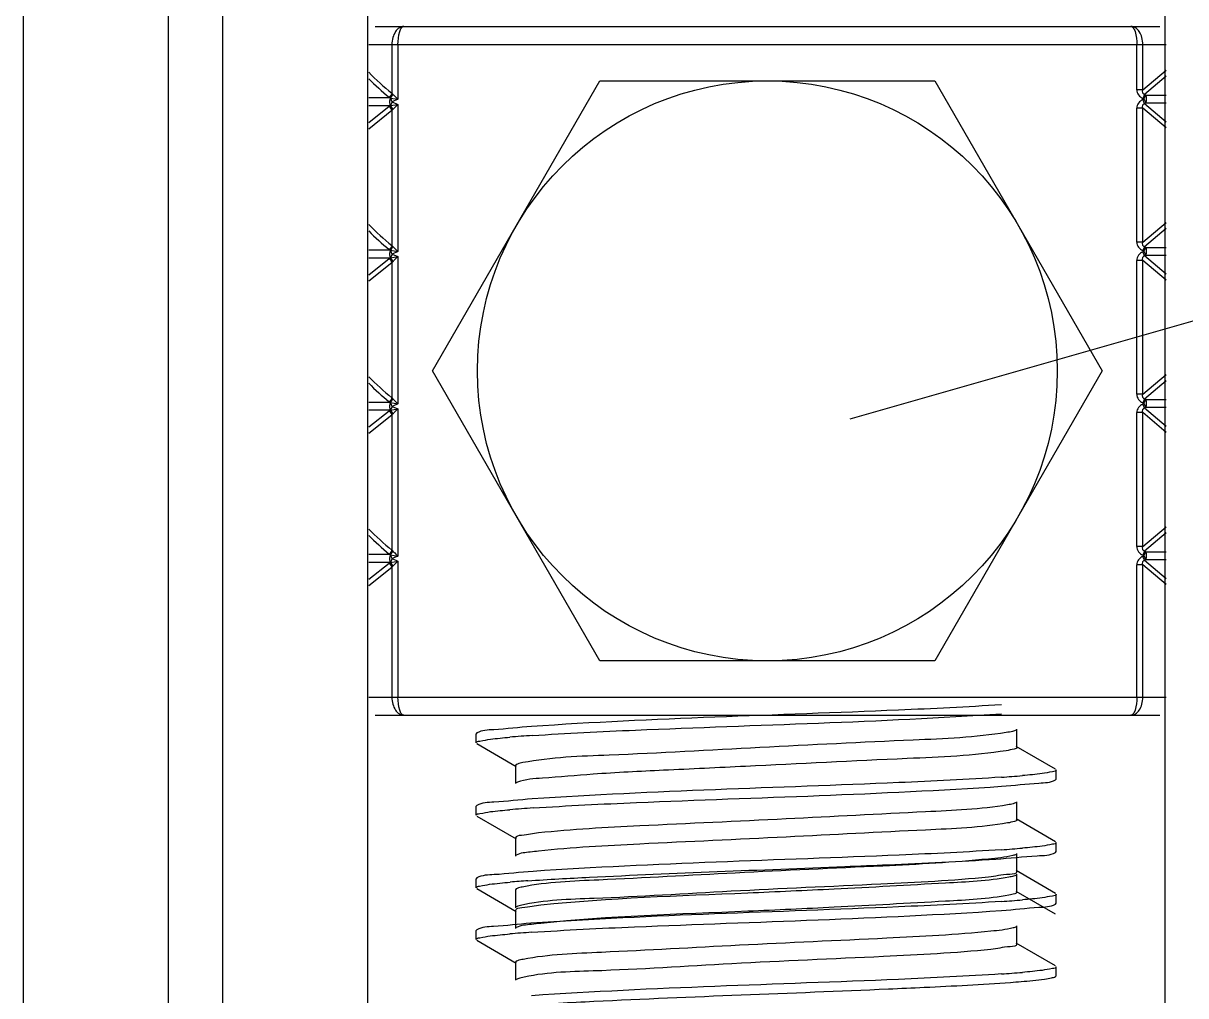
# Model space of a CAD drawing. Extents: x 1725261 to 1937680, y 860327 to 1571294.
# Drawn here: x 1831691.6 to 1832073.5, y 1213210.6 to 1213530 of the extents above; entities that cross this region are included whole.
import ezdxf

# ---------------------------------------------------------------- set-up
doc = ezdxf.new("R2010")
doc.units = 0
doc.header["$LTSCALE"] = 1000
doc.header["$MEASUREMENT"] = 0
doc.styles.get("Standard").update_dxf_attribs({"font": 'gbenor.shx', "bigfont": 'gbcbig.shx'})
doc.dimstyles.get("Standard").update_dxf_attribs({"dimtxt": 0.18, "dimasz": 0.18, "dimexe": 0.18, "dimexo": 0.0625, "dimgap": 0.09, "dimtad": 0, "dimtih": 1, "dimtoh": 1, "dimdec": 4, "dimzin": 0, "dimdsep": 46, "dimtxsty": 'Standard', "dimcen": 0.09, "dimadec": 0, "dimazin": 0, "dimtfac": 1, "dimtdec": 4, "dimtofl": 0, "dimtmove": 0, "dimatfit": 3, "dimfxl": 0, "dimtolj": 1, "dimtzin": 0, "dimarcsym": 0})

msp = doc.modelspace()

# ---------------------------------------------------------------- linework, layer by layer
at = {"linetype": 'Continuous'}
for p, q in [((1831691.64, 1215988.29), (1831691.64, 1211247.26)), ((1831739.26, 1215988.29), (1831739.26, 1211247.26)), ((1831757.12, 1215988.29), (1831757.12, 1211247.26)), ((1831804.75, 1215988.29), (1831804.75, 1211247.26)), ((1832066.69, 1215988.29), (1832066.69, 1211247.26)), ((1831807.22, 1213528.94), (1832064.98, 1213528.94)), ((1831805.13, 1213522.99), (1832067.07, 1213522.99)), ((1831812.76, 1213522.99), (1831812.76, 1213506.99)), ((1831814.74, 1213522.99), (1831814.74, 1213505.03)), ((1832057.46, 1213508.14), (1832057.46, 1213522.99)), ((1832059.44, 1213508.14), (1832059.44, 1213522.99)), ((1832059.44, 1213508.14), (1832067.07, 1213514.62)), ((1832067.07, 1213512.6), (1832059.99, 1213506.59)), ((1831826.11, 1213415.83), (1831881.11, 1213511.08)), ((1831881.11, 1213511.08), (1831991.09, 1213511.08)), ((1831991.09, 1213511.08), (1832046.09, 1213415.83)), ((1831812.13, 1213505.5), (1831805.13, 1213505.5)), ((1831812.25, 1213505.47), (1831812.13, 1213505.5)), ((1831812.28, 1213505.45), (1831814.74, 1213505.03)), ((1831812.92, 1213506.8), (1831812.76, 1213506.99)), ((1831814.74, 1213505.03), (1831812.83, 1213504.2)), ((1831813, 1213506.73), (1831812.92, 1213506.8)), ((1832059.44, 1213508.14), (1832057.46, 1213508.14)), ((1832059.99, 1213506.59), (1832059.4, 1213505.33)), ((1832059.81, 1213505.13), (1832059.4, 1213505.33)), ((1832059.4, 1213504.94), (1832059.81, 1213505.13)), ((1832059.99, 1213503.67), (1832059.4, 1213504.94)), ((1832059.81, 1213505.13), (1832060.41, 1213506.4)), ((1832059.81, 1213505.13), (1832060.41, 1213503.87)), ((1832060.41, 1213506.4), (1832059.99, 1213506.59)), ((1832060.41, 1213506.4), (1832067.07, 1213506.4)), ((1831812.09, 1213502.89), (1831805.13, 1213502.91)), ((1831805.13, 1213497.41), (1831811.84, 1213502.72)), ((1831805.13, 1213495.38), (1831812.76, 1213501.41)), ((1831812.09, 1213502.89), (1831812.24, 1213502.92)), ((1831812.24, 1213502.92), (1831812.29, 1213502.95)), ((1831812.83, 1213504.2), (1831812.29, 1213502.95)), ((1831812.29, 1213502.95), (1831814.74, 1213503.37)), ((1831812.76, 1213501.41), (1831812.9, 1213501.58)), ((1831812.76, 1213501.41), (1831812.76, 1213456.98)), ((1831812.83, 1213504.2), (1831814.74, 1213503.37)), ((1831812.9, 1213501.58), (1831812.98, 1213501.65)), ((1831812.98, 1213501.65), (1831813.03, 1213501.69)), ((1831814.74, 1213503.37), (1831814.74, 1213455.02)), ((1832059.44, 1213502.12), (1832057.46, 1213502.12)), ((1832057.46, 1213458.14), (1832057.46, 1213502.12)), ((1832059.44, 1213458.14), (1832059.44, 1213502.12)), ((1832067.07, 1213495.64), (1832059.44, 1213502.12)), ((1832059.99, 1213503.67), (1832060.41, 1213503.87)), ((1832059.99, 1213503.67), (1832067.07, 1213497.66)), ((1832060.41, 1213503.87), (1832067.07, 1213503.87)), ((1832059.44, 1213458.14), (1832067.07, 1213464.61)), ((1832067.07, 1213462.59), (1832059.99, 1213456.59)), ((1831812.13, 1213455.49), (1831805.13, 1213455.49)), ((1831812.25, 1213455.46), (1831812.13, 1213455.49)), ((1831812.28, 1213455.45), (1831814.74, 1213455.02)), ((1831812.92, 1213456.79), (1831812.76, 1213456.98)), ((1831814.74, 1213455.02), (1831812.83, 1213454.19)), ((1831813, 1213456.72), (1831812.92, 1213456.79)), ((1832059.44, 1213458.14), (1832057.46, 1213458.14)), ((1832059.99, 1213456.59), (1832059.4, 1213455.32)), ((1832059.81, 1213455.13), (1832059.4, 1213455.32)), ((1832059.4, 1213454.93), (1832059.81, 1213455.13)), ((1832059.99, 1213453.67), (1832059.4, 1213454.93)), ((1832059.81, 1213455.13), (1832060.41, 1213456.39)), ((1832059.81, 1213455.13), (1832060.41, 1213453.86)), ((1832060.41, 1213456.39), (1832059.99, 1213456.59)), ((1832060.41, 1213456.39), (1832067.07, 1213456.39)), ((1831812.09, 1213452.88), (1831805.13, 1213452.9)), ((1831805.13, 1213447.41), (1831811.84, 1213452.72)), ((1831805.13, 1213445.37), (1831812.76, 1213451.4)), ((1831812.09, 1213452.88), (1831812.24, 1213452.92)), ((1831812.24, 1213452.92), (1831812.29, 1213452.94)), ((1831812.83, 1213454.19), (1831812.29, 1213452.94)), ((1831812.29, 1213452.94), (1831814.74, 1213453.36)), ((1831812.76, 1213451.4), (1831812.9, 1213451.57)), ((1831812.76, 1213451.4), (1831812.76, 1213406.98)), ((1831812.83, 1213454.19), (1831814.74, 1213453.36)), ((1831812.9, 1213451.57), (1831812.98, 1213451.64)), ((1831812.98, 1213451.64), (1831813.03, 1213451.69)), ((1831814.74, 1213453.36), (1831814.74, 1213405.02)), ((1832059.44, 1213452.11), (1832057.46, 1213452.11)), ((1832057.46, 1213408.13), (1832057.46, 1213452.11)), ((1832059.44, 1213408.13), (1832059.44, 1213452.11)), ((1832067.07, 1213445.63), (1832059.44, 1213452.11)), ((1832059.99, 1213453.67), (1832060.41, 1213453.86)), ((1832059.99, 1213453.67), (1832067.07, 1213447.65)), ((1832060.41, 1213453.86), (1832067.07, 1213453.86)), ((1831881.11, 1213320.58), (1831826.11, 1213415.83)), ((1832046.09, 1213415.83), (1831991.09, 1213320.58)), ((1832059.44, 1213408.13), (1832067.07, 1213414.61)), ((1832067.07, 1213412.59), (1832059.99, 1213406.58)), ((1831812.13, 1213405.48), (1831805.13, 1213405.49)), ((1831812.25, 1213405.46), (1831812.13, 1213405.48)), ((1831812.28, 1213405.44), (1831814.74, 1213405.02)), ((1831812.92, 1213406.78), (1831812.76, 1213406.98)), ((1831813, 1213406.72), (1831812.92, 1213406.78)), ((1832059.44, 1213408.13), (1832057.46, 1213408.13)), ((1832059.99, 1213406.58), (1832059.4, 1213405.32)), ((1832059.81, 1213405.12), (1832059.4, 1213405.32)), ((1832059.4, 1213404.92), (1832059.81, 1213405.12)), ((1832059.81, 1213405.12), (1832060.41, 1213406.38)), ((1832059.81, 1213405.12), (1832060.41, 1213403.86)), ((1832060.41, 1213406.38), (1832059.99, 1213406.58)), ((1832060.41, 1213406.38), (1832067.07, 1213406.38)), ((1831812.09, 1213402.87), (1831805.13, 1213402.89)), ((1831805.13, 1213397.4), (1831811.84, 1213402.71)), ((1831805.13, 1213395.37), (1831812.76, 1213401.4)), ((1831812.09, 1213402.87), (1831812.24, 1213402.91)), ((1831812.24, 1213402.91), (1831812.29, 1213402.93)), ((1831812.83, 1213404.18), (1831812.29, 1213402.93)), ((1831812.29, 1213402.93), (1831814.74, 1213403.35)), ((1831812.76, 1213401.4), (1831812.9, 1213401.56)), ((1831812.76, 1213401.4), (1831812.76, 1213356.97)), ((1831814.74, 1213405.02), (1831812.83, 1213404.18)), ((1831812.83, 1213404.18), (1831814.74, 1213403.35)), ((1831812.9, 1213401.56), (1831812.98, 1213401.64)), ((1831812.98, 1213401.64), (1831813.03, 1213401.68)), ((1831814.74, 1213403.35), (1831814.74, 1213355.01)), ((1832059.44, 1213402.11), (1832057.46, 1213402.11)), ((1832057.46, 1213358.12), (1832057.46, 1213402.11)), ((1832059.99, 1213403.66), (1832059.4, 1213404.92)), ((1832059.44, 1213358.12), (1832059.44, 1213402.11)), ((1832067.07, 1213395.63), (1832059.44, 1213402.11)), ((1832059.99, 1213403.66), (1832060.41, 1213403.86)), ((1832059.99, 1213403.66), (1832067.07, 1213397.65)), ((1832060.41, 1213403.86), (1832067.07, 1213403.86)), ((1832059.44, 1213358.12), (1832067.07, 1213364.6)), ((1832067.07, 1213362.58), (1832059.99, 1213356.57)), ((1831812.13, 1213355.48), (1831805.13, 1213355.48)), ((1831812.25, 1213355.45), (1831812.13, 1213355.48)), ((1831812.28, 1213355.43), (1831814.74, 1213355.01)), ((1831812.92, 1213356.78), (1831812.76, 1213356.97)), ((1831813, 1213356.71), (1831812.92, 1213356.78)), ((1832059.44, 1213358.12), (1832057.46, 1213358.12)), ((1832059.99, 1213356.57), (1832059.4, 1213355.31)), ((1832059.81, 1213355.11), (1832060.41, 1213356.38)), ((1832060.41, 1213356.38), (1832059.99, 1213356.57)), ((1832060.41, 1213356.38), (1832067.07, 1213356.37)), ((1831812.09, 1213352.87), (1831805.13, 1213352.89)), ((1831805.13, 1213347.39), (1831811.84, 1213352.7)), ((1831812.09, 1213352.87), (1831812.24, 1213352.9)), ((1831812.24, 1213352.9), (1831812.29, 1213352.92)), ((1831812.83, 1213354.18), (1831812.29, 1213352.92)), ((1831812.29, 1213352.92), (1831814.74, 1213353.35)), ((1831814.74, 1213355.01), (1831812.83, 1213354.18)), ((1831812.83, 1213354.18), (1831814.74, 1213353.35)), ((1831812.9, 1213351.56), (1831812.98, 1213351.63)), ((1831812.98, 1213351.63), (1831813.03, 1213351.67)), ((1831814.74, 1213353.35), (1831814.74, 1213308.68)), ((1832059.44, 1213352.1), (1832057.46, 1213352.1)), ((1832057.46, 1213308.68), (1832057.46, 1213352.1)), ((1832059.81, 1213355.11), (1832059.4, 1213355.31)), ((1832059.4, 1213354.91), (1832059.81, 1213355.11)), ((1832059.99, 1213353.65), (1832059.4, 1213354.91)), ((1832059.44, 1213308.68), (1832059.44, 1213352.1)), ((1832067.07, 1213345.62), (1832059.44, 1213352.1)), ((1832059.81, 1213355.11), (1832060.41, 1213353.85)), ((1832059.99, 1213353.65), (1832060.41, 1213353.85)), ((1832059.99, 1213353.65), (1832067.07, 1213347.64)), ((1832060.41, 1213353.85), (1832067.07, 1213353.85)), ((1831805.13, 1213345.36), (1831812.76, 1213351.39)), ((1831812.76, 1213351.39), (1831812.9, 1213351.56)), ((1831812.76, 1213351.39), (1831812.76, 1213308.68)), ((1831991.09, 1213320.58), (1831881.11, 1213320.58)), ((1831805.13, 1213308.68), (1832067.07, 1213308.68)), ((1831807.22, 1213302.72), (1832064.98, 1213302.72)), ((1831840.69, 1213296.9), (1831840.47, 1213296.64)), ((1831840.47, 1213293.67), (1831840.47, 1213296.64)), ((1831840.47, 1213293.67), (1831840.47, 1213296.64)), ((1832018.08, 1213292.18), (1832018.08, 1213298.13)), ((1831840.69, 1213293.4), (1831853.62, 1213285.92)), ((1832030.75, 1213285), (1832017.82, 1213292.48)), ((1831853.36, 1213286.22), (1831853.36, 1213280.27)), ((1832030.97, 1213281.76), (1832030.97, 1213284.74)), ((1832030.97, 1213281.76), (1832030.97, 1213284.74)), ((1831854.03, 1213280.76), (1831853.62, 1213280.57)), ((1832030.75, 1213281.5), (1832030.97, 1213281.76)), ((1831840.69, 1213273.09), (1831840.47, 1213272.83)), ((1831840.47, 1213269.85), (1831840.47, 1213272.83)), ((1831840.47, 1213269.85), (1831840.47, 1213272.83)), ((1832018.08, 1213268.36), (1832018.08, 1213274.32)), ((1831840.69, 1213269.59), (1831853.62, 1213262.11)), ((1832030.75, 1213261.18), (1832017.82, 1213268.67)), ((1831853.36, 1213262.41), (1831853.36, 1213256.46)), ((1832030.97, 1213257.95), (1832030.97, 1213260.92)), ((1832030.97, 1213257.95), (1832030.97, 1213260.92)), ((1832018.08, 1213251.37), (1832018.08, 1213257.32)), ((1832030.75, 1213257.69), (1832030.97, 1213257.95)), ((1831840.69, 1213249.28), (1831840.47, 1213249.02)), ((1831840.47, 1213246.04), (1831840.47, 1213249.02)), ((1831840.47, 1213246.04), (1831840.47, 1213249.02)), ((1832030.75, 1213244.19), (1832017.82, 1213251.67)), ((1832018.08, 1213244.55), (1832018.08, 1213250.5)), ((1831840.69, 1213245.78), (1831853.62, 1213238.3)), ((1831853.36, 1213245.42), (1831853.36, 1213239.46)), ((1832030.75, 1213237.37), (1832017.82, 1213244.85)), ((1832030.75, 1213240.69), (1832030.97, 1213240.95)), ((1832030.97, 1213240.95), (1832030.97, 1213243.93)), ((1832030.97, 1213240.95), (1832030.97, 1213243.93)), ((1831853.36, 1213238.6), (1831853.36, 1213232.65)), ((1832018.08, 1213227.56), (1832018.08, 1213233.51)), ((1831840.69, 1213232.28), (1831840.47, 1213232.02)), ((1831840.47, 1213229.05), (1831840.47, 1213232.02)), ((1831840.47, 1213229.05), (1831840.47, 1213232.02)), ((1831840.69, 1213228.79), (1831853.62, 1213221.3)), ((1832030.75, 1213220.38), (1832017.82, 1213227.86)), ((1831853.36, 1213221.6), (1831853.36, 1213215.65)), ((1832030.97, 1213217.14), (1832030.97, 1213220.12)), ((1832030.97, 1213217.14), (1832030.97, 1213220.12)), ((1832030.75, 1213216.88), (1832030.97, 1213217.14))]:
    msp.add_line(p, q, dxfattribs=at)
msp.add_circle((1831936.1, 1213415.83), 95.25, dxfattribs=at)
for centre, radius, start, end in [((1831878.69, 1213587.44), 104.01, 224.9882, 230.6634), ((1831879.18, 1213586.48), 105.17, 225.2411, 230.1872), ((1831813.02, 1213507.12), 1.85, 230.2237, 240.9585), ((1831813, 1213501.26), 1.86, 119.1442, 128.3025), ((1831878.69, 1213537.43), 104.01, 224.9882, 230.6634), ((1831879.18, 1213536.47), 105.17, 225.2411, 230.1872), ((1831813.02, 1213457.11), 1.85, 230.2237, 240.9585), ((1831813, 1213451.25), 1.86, 119.1442, 128.3025), ((1831878.69, 1213487.43), 104.01, 224.9882, 230.6634), ((1831879.18, 1213486.46), 105.17, 225.2411, 230.1872), ((1831813.02, 1213407.1), 1.85, 230.2237, 240.9585), ((1831813, 1213401.25), 1.86, 119.1442, 128.3025), ((1831878.69, 1213437.42), 104.01, 224.9882, 230.6634), ((1831879.18, 1213436.46), 105.17, 225.2411, 230.1872), ((1831813.02, 1213357.1), 1.85, 230.2237, 240.9585), ((1831813, 1213351.24), 1.86, 119.1442, 128.3025), ((1831886.32, 1212881.13), 415.84, 93.7876, 94.8061), ((1831985.59, 1213691.42), 409.97, 273.8296, 274.8033), ((1831886.73, 1212852.18), 420.99, 93.7545, 94.8055), ((1831985.67, 1213666.65), 409.01, 273.8359, 274.8035), ((1831884.46, 1212856.82), 392.45, 93.9506, 94.8036), ((1831985.63, 1213650.11), 409.46, 273.8329, 274.8033), ((1831885.99, 1212820.66), 411.68, 93.8155, 94.8057), ((1831985.58, 1213626.9), 410.07, 273.8289, 274.8033)]:
    msp.add_arc(centre, radius, start, end, dxfattribs=at)
for points, knots in [([(1831816.65, 1213528.94), (1831816.14, 1213528.94), (1831815.03, 1213528.58), (1831813.77, 1213527.21), (1831812.95, 1213525.27), (1831812.76, 1213523.77), (1831812.76, 1213522.99)], [0, 0, 0, 0, 0.195972, 0.42512, 0.697797, 1, 1, 1, 1]), ([(1831814.74, 1213522.99), (1831814.74, 1213524.42), (1831814.95, 1213526.36), (1831815.71, 1213528.39), (1831816.37, 1213528.94), (1831816.65, 1213528.94)], [0, 0, 0, 0, 0.657525, 0.871922, 1, 1, 1, 1]), ([(1832055.55, 1213528.94), (1832055.83, 1213528.94), (1832056.49, 1213528.39), (1832057.25, 1213526.36), (1832057.46, 1213524.42), (1832057.46, 1213522.99)], [0, 0, 0, 0, 0.128078, 0.342475, 1, 1, 1, 1]), ([(1832059.44, 1213522.99), (1832059.44, 1213523.77), (1832059.25, 1213525.27), (1832058.43, 1213527.21), (1832057.17, 1213528.58), (1832056.06, 1213528.94), (1832055.55, 1213528.94)], [0, 0, 0, 0, 0.302203, 0.57488, 0.804028, 1, 1, 1, 1]), ([(1831812.27, 1213505.49), (1831812.18, 1213505.31), (1831811.91, 1213504.48), (1831811.96, 1213503.52), (1831812.24, 1213502.92)], [0, 0, 0, 0, 0.236634, 1, 1, 1, 1]), ([(1831812.83, 1213504.2), (1831812.78, 1213504.32), (1831812.59, 1213504.75), (1831812.37, 1213505.17), (1831812.27, 1213505.49)], [0, 0, 0, 0, 0.285481, 1, 1, 1, 1]), ([(1831813, 1213506.73), (1831813.13, 1213506.61), (1831813.72, 1213506.05), (1831814.29, 1213505.48), (1831814.74, 1213505.03)], [0, 0, 0, 0, 0.225254, 1, 1, 1, 1]), ([(1832057.46, 1213508.14), (1832057.46, 1213507.55), (1832057.87, 1213506.34), (1832058.86, 1213505.58), (1832059.4, 1213505.33)], [0, 0, 0, 0, 0.499355, 1, 1, 1, 1]), ([(1832059.4, 1213504.94), (1832058.86, 1213504.68), (1832057.87, 1213503.93), (1832057.46, 1213502.71), (1832057.46, 1213502.12)], [0, 0, 0, 0, 0.500643, 1, 1, 1, 1]), ([(1832059.99, 1213506.59), (1832059.71, 1213506.68), (1832059.24, 1213507.24), (1832059.38, 1213507.86), (1832059.44, 1213508.14)], [0, 0, 0, 0, 0.502447, 1, 1, 1, 1]), ([(1832060.41, 1213503.87), (1832060.59, 1213504.26), (1832060.72, 1213505.13), (1832060.59, 1213506.01), (1832060.41, 1213506.4)], [0, 0, 0, 0, 0.500048, 1, 1, 1, 1]), ([(1831813.03, 1213501.69), (1831813.16, 1213501.81), (1831813.74, 1213502.36), (1831814.3, 1213502.93), (1831814.74, 1213503.37)], [0, 0, 0, 0, 0.226794, 1, 1, 1, 1]), ([(1832059.44, 1213502.12), (1832059.38, 1213502.41), (1832059.24, 1213503.02), (1832059.7, 1213503.59), (1832059.99, 1213503.67)], [0, 0, 0, 0, 0.49632, 1, 1, 1, 1]), ([(1831812.27, 1213455.48), (1831812.18, 1213455.3), (1831811.91, 1213454.47), (1831811.96, 1213453.52), (1831812.24, 1213452.92)], [0, 0, 0, 0, 0.236634, 1, 1, 1, 1]), ([(1831812.83, 1213454.19), (1831812.78, 1213454.31), (1831812.59, 1213454.75), (1831812.37, 1213455.16), (1831812.27, 1213455.48)], [0, 0, 0, 0, 0.285481, 1, 1, 1, 1]), ([(1831813, 1213456.72), (1831813.13, 1213456.6), (1831813.72, 1213456.05), (1831814.29, 1213455.47), (1831814.74, 1213455.02)], [0, 0, 0, 0, 0.225254, 1, 1, 1, 1]), ([(1832057.46, 1213458.14), (1832057.46, 1213457.55), (1832057.87, 1213456.33), (1832058.86, 1213455.58), (1832059.4, 1213455.32)], [0, 0, 0, 0, 0.499355, 1, 1, 1, 1]), ([(1832059.4, 1213454.93), (1832058.86, 1213454.67), (1832057.87, 1213453.92), (1832057.46, 1213452.71), (1832057.46, 1213452.11)], [0, 0, 0, 0, 0.500643, 1, 1, 1, 1]), ([(1832059.99, 1213456.59), (1832059.71, 1213456.67), (1832059.24, 1213457.24), (1832059.38, 1213457.85), (1832059.44, 1213458.14)], [0, 0, 0, 0, 0.502447, 1, 1, 1, 1]), ([(1832060.41, 1213453.86), (1832060.59, 1213454.25), (1832060.72, 1213455.13), (1832060.59, 1213456), (1832060.41, 1213456.39)], [0, 0, 0, 0, 0.500048, 1, 1, 1, 1]), ([(1831813.03, 1213451.69), (1831813.16, 1213451.81), (1831813.74, 1213452.36), (1831814.3, 1213452.92), (1831814.74, 1213453.36)], [0, 0, 0, 0, 0.226794, 1, 1, 1, 1]), ([(1832059.44, 1213452.11), (1832059.38, 1213452.4), (1832059.24, 1213453.01), (1832059.7, 1213453.58), (1832059.99, 1213453.67)], [0, 0, 0, 0, 0.49632, 1, 1, 1, 1]), ([(1831812.27, 1213405.48), (1831812.18, 1213405.29), (1831811.91, 1213404.46), (1831811.96, 1213403.51), (1831812.24, 1213402.91)], [0, 0, 0, 0, 0.236634, 1, 1, 1, 1]), ([(1831812.83, 1213404.18), (1831812.78, 1213404.31), (1831812.59, 1213404.74), (1831812.37, 1213405.16), (1831812.27, 1213405.48)], [0, 0, 0, 0, 0.285481, 1, 1, 1, 1]), ([(1831813, 1213406.72), (1831813.13, 1213406.59), (1831813.72, 1213406.04), (1831814.29, 1213405.46), (1831814.74, 1213405.02)], [0, 0, 0, 0, 0.225254, 1, 1, 1, 1]), ([(1832057.46, 1213408.13), (1832057.46, 1213407.54), (1832057.87, 1213406.32), (1832058.86, 1213405.57), (1832059.4, 1213405.32)], [0, 0, 0, 0, 0.499355, 1, 1, 1, 1]), ([(1832059.99, 1213406.58), (1832059.71, 1213406.67), (1832059.24, 1213407.23), (1832059.38, 1213407.84), (1832059.44, 1213408.13)], [0, 0, 0, 0, 0.502447, 1, 1, 1, 1]), ([(1832060.41, 1213403.86), (1832060.59, 1213404.24), (1832060.72, 1213405.12), (1832060.59, 1213405.99), (1832060.41, 1213406.38)], [0, 0, 0, 0, 0.500048, 1, 1, 1, 1]), ([(1831813.03, 1213401.68), (1831813.16, 1213401.8), (1831813.74, 1213402.35), (1831814.3, 1213402.92), (1831814.74, 1213403.35)], [0, 0, 0, 0, 0.226794, 1, 1, 1, 1]), ([(1832059.4, 1213404.92), (1832058.86, 1213404.67), (1832057.87, 1213403.91), (1832057.46, 1213402.7), (1832057.46, 1213402.11)], [0, 0, 0, 0, 0.500643, 1, 1, 1, 1]), ([(1832059.44, 1213402.11), (1832059.38, 1213402.39), (1832059.24, 1213403.01), (1832059.7, 1213403.57), (1832059.99, 1213403.66)], [0, 0, 0, 0, 0.49632, 1, 1, 1, 1]), ([(1831812.27, 1213355.47), (1831812.18, 1213355.28), (1831811.91, 1213354.46), (1831811.96, 1213353.5), (1831812.24, 1213352.9)], [0, 0, 0, 0, 0.236634, 1, 1, 1, 1]), ([(1831812.83, 1213354.18), (1831812.78, 1213354.3), (1831812.59, 1213354.73), (1831812.37, 1213355.15), (1831812.27, 1213355.47)], [0, 0, 0, 0, 0.285481, 1, 1, 1, 1]), ([(1831813, 1213356.71), (1831813.13, 1213356.59), (1831813.72, 1213356.03), (1831814.29, 1213355.46), (1831814.74, 1213355.01)], [0, 0, 0, 0, 0.225254, 1, 1, 1, 1]), ([(1832057.46, 1213358.12), (1832057.46, 1213357.53), (1832057.87, 1213356.32), (1832058.86, 1213355.56), (1832059.4, 1213355.31)], [0, 0, 0, 0, 0.499355, 1, 1, 1, 1]), ([(1832059.99, 1213356.57), (1832059.71, 1213356.66), (1832059.24, 1213357.22), (1832059.38, 1213357.84), (1832059.44, 1213358.12)], [0, 0, 0, 0, 0.502447, 1, 1, 1, 1]), ([(1832060.41, 1213353.85), (1832060.59, 1213354.24), (1832060.72, 1213355.11), (1832060.59, 1213355.99), (1832060.41, 1213356.38)], [0, 0, 0, 0, 0.500048, 1, 1, 1, 1]), ([(1831813.03, 1213351.67), (1831813.16, 1213351.79), (1831813.74, 1213352.34), (1831814.3, 1213352.91), (1831814.74, 1213353.35)], [0, 0, 0, 0, 0.226794, 1, 1, 1, 1]), ([(1832059.4, 1213354.91), (1832058.86, 1213354.66), (1832057.87, 1213353.91), (1832057.46, 1213352.69), (1832057.46, 1213352.1)], [0, 0, 0, 0, 0.500643, 1, 1, 1, 1]), ([(1832059.44, 1213352.1), (1832059.38, 1213352.39), (1832059.24, 1213353), (1832059.7, 1213353.56), (1832059.99, 1213353.65)], [0, 0, 0, 0, 0.49632, 1, 1, 1, 1]), ([(1831812.76, 1213308.68), (1831812.76, 1213307.89), (1831812.95, 1213306.4), (1831813.77, 1213304.45), (1831815.03, 1213303.08), (1831816.14, 1213302.72), (1831816.65, 1213302.72)], [0, 0, 0, 0, 0.302203, 0.57488, 0.804028, 1, 1, 1, 1]), ([(1831816.65, 1213302.72), (1831816.37, 1213302.72), (1831815.71, 1213303.28), (1831814.95, 1213305.3), (1831814.74, 1213307.24), (1831814.74, 1213308.68)], [0, 0, 0, 0, 0.128078, 0.342475, 1, 1, 1, 1]), ([(1832012.96, 1213306.18), (1832001.7, 1213305.41), (1831950.25, 1213302.94), (1831898.74, 1213301.74), (1831858.61, 1213299.02)], [0, 0, 0, 0, 0.219101, 1, 1, 1, 1]), ([(1832057.46, 1213308.68), (1832057.46, 1213307.24), (1832057.25, 1213305.3), (1832056.49, 1213303.28), (1832055.83, 1213302.72), (1832055.55, 1213302.72)], [0, 0, 0, 0, 0.657525, 0.871922, 1, 1, 1, 1]), ([(1832055.55, 1213302.72), (1832056.06, 1213302.72), (1832057.17, 1213303.08), (1832058.43, 1213304.45), (1832059.25, 1213306.4), (1832059.44, 1213307.89), (1832059.44, 1213308.68)], [0, 0, 0, 0, 0.195972, 0.42512, 0.697797, 1, 1, 1, 1]), ([(1831858.85, 1213296.06), (1831870.15, 1213296.82), (1831921.52, 1213299.29), (1831972.96, 1213300.48), (1832012.97, 1213303.2)], [0, 0, 0, 0, 0.220145, 1, 1, 1, 1]), ([(1831858.61, 1213299.02), (1831854.46, 1213298.74), (1831848.65, 1213297.93), (1831842.31, 1213297.83), (1831840.7, 1213296.9)], [0, 0, 0, 0, 0.690488, 1, 1, 1, 1]), ([(1831840.47, 1213293.67), (1831840.47, 1213294.1), (1831842.77, 1213294.38), (1831843.93, 1213294.7), (1831845.09, 1213294.85)], [0, 0, 0, 0, 0.271407, 1, 1, 1, 1]), ([(1832014.57, 1213297.02), (1832004.47, 1213295.41), (1831977.4, 1213294.32), (1831933.93, 1213292.15), (1831891.25, 1213289.75), (1831865.12, 1213288.93), (1831855.79, 1213287.15)], [0, 0, 0, 0, 0.192752, 0.509476, 0.820909, 1, 1, 1, 1]), ([(1832017.82, 1213297.83), (1832017.46, 1213297.62), (1832016.36, 1213297.34), (1832015.27, 1213297.13), (1832014.57, 1213297.02)], [0, 0, 0, 0, 0.367273, 1, 1, 1, 1]), ([(1832014.57, 1213291.07), (1832003.83, 1213289.36), (1831975.16, 1213288.3), (1831937.64, 1213286.3), (1831903.24, 1213284.69), (1831880.94, 1213283.63), (1831865.07, 1213282.18), (1831856.63, 1213281.69), (1831854.03, 1213280.76)], [0, 0, 0, 0, 0.202669, 0.533226, 0.70113, 0.845024, 0.948509, 1, 1, 1, 1]), ([(1832018.08, 1213292.18), (1832018.08, 1213291.83), (1832016.4, 1213291.44), (1832015.45, 1213291.21), (1832014.57, 1213291.07)], [0, 0, 0, 0, 0.280154, 1, 1, 1, 1]), ([(1831855.79, 1213287.15), (1831855.17, 1213287.03), (1831854.47, 1213286.87), (1831853.36, 1213286.48), (1831853.36, 1213286.22)], [0, 0, 0, 0, 0.71086, 1, 1, 1, 1]), ([(1832030.97, 1213284.74), (1832030.97, 1213284.3), (1832028.68, 1213284.02), (1832027.52, 1213283.7), (1832026.37, 1213283.55)], [0, 0, 0, 0, 0.271495, 1, 1, 1, 1]), ([(1832012.97, 1213282.37), (1832001.74, 1213281.6), (1831950.37, 1213279.13), (1831898.94, 1213277.92), (1831858.85, 1213275.22)], [0, 0, 0, 0, 0.21884, 1, 1, 1, 1]), ([(1831859.16, 1213272.27), (1831870.48, 1213273.02), (1831921.77, 1213275.48), (1831973.12, 1213276.68), (1832013.03, 1213279.39)], [0, 0, 0, 0, 0.220917, 1, 1, 1, 1]), ([(1832013.03, 1213279.39), (1832017.13, 1213279.67), (1832022.88, 1213280.47), (1832029.14, 1213280.58), (1832030.74, 1213281.5)], [0, 0, 0, 0, 0.690253, 1, 1, 1, 1]), ([(1831858.85, 1213275.22), (1831854.65, 1213274.94), (1831848.76, 1213274.12), (1831842.33, 1213274.03), (1831840.7, 1213273.09)], [0, 0, 0, 0, 0.690736, 1, 1, 1, 1]), ([(1832015.03, 1213273.28), (1832006.14, 1213271.77), (1831981.78, 1213270.76), (1831941.52, 1213268.55), (1831899.13, 1213266.64), (1831871.98, 1213265.26), (1831860.96, 1213264.05)], [0, 0, 0, 0, 0.175288, 0.472203, 0.784406, 1, 1, 1, 1]), ([(1832017.82, 1213274.02), (1832017.51, 1213273.84), (1832016.56, 1213273.57), (1832015.63, 1213273.38), (1832015.03, 1213273.28)], [0, 0, 0, 0, 0.373528, 1, 1, 1, 1]), ([(1831840.47, 1213269.85), (1831840.47, 1213270.29), (1831842.8, 1213270.57), (1831843.98, 1213270.9), (1831845.15, 1213271.05)], [0, 0, 0, 0, 0.271179, 1, 1, 1, 1]), ([(1832018.08, 1213268.36), (1832018.08, 1213268.06), (1832016.65, 1213267.66), (1832015.8, 1213267.46), (1832015.03, 1213267.33)], [0, 0, 0, 0, 0.283524, 1, 1, 1, 1]), ([(1831860.96, 1213264.05), (1831859.06, 1213263.84), (1831857.24, 1213263.29), (1831853.35, 1213263.11), (1831853.36, 1213262.41)], [0, 0, 0, 0, 0.732764, 1, 1, 1, 1]), ([(1832015.03, 1213267.33), (1832006.14, 1213265.81), (1831981.78, 1213264.81), (1831941.52, 1213262.6), (1831899.13, 1213260.68), (1831871.98, 1213259.31), (1831860.96, 1213258.1)], [0, 0, 0, 0, 0.175288, 0.472203, 0.784406, 1, 1, 1, 1]), ([(1832030.97, 1213260.92), (1832030.97, 1213260.49), (1832028.69, 1213260.2), (1832027.54, 1213259.89), (1832026.39, 1213259.74)], [0, 0, 0, 0, 0.27155, 1, 1, 1, 1]), ([(1831860.96, 1213258.1), (1831860.04, 1213258), (1831857.6, 1213257.63), (1831854.97, 1213257.54), (1831853.62, 1213256.76)], [0, 0, 0, 0, 0.371684, 1, 1, 1, 1]), ([(1832013.03, 1213258.56), (1832001.84, 1213257.8), (1831950.55, 1213255.32), (1831899.2, 1213254.11), (1831859.16, 1213251.43)], [0, 0, 0, 0, 0.218398, 1, 1, 1, 1]), ([(1832017.82, 1213257.02), (1832017.5, 1213256.83), (1832014.49, 1213256.03), (1832011.44, 1213255.77), (1832008.77, 1213255.5)], [0, 0, 0, 0, 0.122947, 1, 1, 1, 1]), ([(1832011.13, 1213255.46), (1832015.68, 1213255.75), (1832022.04, 1213256.63), (1832028.98, 1213256.68), (1832030.74, 1213257.69)], [0, 0, 0, 0, 0.692027, 1, 1, 1, 1]), ([(1832008.77, 1213255.5), (1831997.21, 1213254.35), (1831969.45, 1213252.93), (1831926.73, 1213251.09), (1831887.33, 1213248.75), (1831863.84, 1213247.95), (1831855.58, 1213246.3)], [0, 0, 0, 0, 0.227021, 0.543037, 0.835394, 1, 1, 1, 1]), ([(1831857.42, 1213248.34), (1831864.17, 1213248.81), (1831898.85, 1213250.68), (1831933.55, 1213251.88), (1831961.49, 1213253.03)], [0, 0, 0, 0, 0.194747, 1, 1, 1, 1]), ([(1831961.49, 1213253.03), (1831966.24, 1213253.23), (1831982.79, 1213253.93), (1831999.35, 1213254.69), (1832011.13, 1213255.46)], [0, 0, 0, 0, 0.286991, 1, 1, 1, 1]), ([(1831859.16, 1213251.43), (1831854.88, 1213251.15), (1831848.89, 1213250.32), (1831842.36, 1213250.23), (1831840.7, 1213249.28)], [0, 0, 0, 0, 0.691038, 1, 1, 1, 1]), ([(1832008.77, 1213249.55), (1831997, 1213248.38), (1831968.78, 1213246.93), (1831925.52, 1213245.14), (1831886.18, 1213242.59), (1831862.86, 1213242.06), (1831854.97, 1213240.22)], [0, 0, 0, 0, 0.230195, 0.549984, 0.842214, 1, 1, 1, 1]), ([(1832015.46, 1213249.55), (1832008.58, 1213248.28), (1831989.33, 1213247.35), (1831970.2, 1213246.17), (1831958.01, 1213245.59)], [0, 0, 0, 0, 0.364269, 1, 1, 1, 1]), ([(1832018.08, 1213251.37), (1832018.08, 1213250.53), (1832013.28, 1213250.49), (1832011.09, 1213249.78), (1832008.77, 1213249.55)], [0, 0, 0, 0, 0.265303, 1, 1, 1, 1]), ([(1832017.82, 1213250.2), (1832017.55, 1213250.05), (1832016.76, 1213249.81), (1832015.96, 1213249.64), (1832015.46, 1213249.55)], [0, 0, 0, 0, 0.380472, 1, 1, 1, 1]), ([(1831840.47, 1213246.04), (1831840.47, 1213246.45), (1831842.61, 1213246.75), (1831843.71, 1213247.04), (1831844.79, 1213247.19)], [0, 0, 0, 0, 0.272497, 1, 1, 1, 1]), ([(1831855.58, 1213246.3), (1831855.02, 1213246.19), (1831854.36, 1213246.04), (1831853.36, 1213245.65), (1831853.36, 1213245.42)], [0, 0, 0, 0, 0.707546, 1, 1, 1, 1]), ([(1831958.01, 1213245.59), (1831948.55, 1213245.14), (1831916.43, 1213243.56), (1831884.24, 1213242.69), (1831861.67, 1213240.32)], [0, 0, 0, 0, 0.294359, 1, 1, 1, 1]), ([(1832013, 1213241.56), (1832001.72, 1213240.8), (1831950.2, 1213238.31), (1831898.62, 1213237.12), (1831858.44, 1213234.39)], [0, 0, 0, 0, 0.219186, 1, 1, 1, 1]), ([(1832015.46, 1213243.59), (1832008.58, 1213242.33), (1831989.33, 1213241.39), (1831970.2, 1213240.22), (1831958.01, 1213239.64)], [0, 0, 0, 0, 0.364269, 1, 1, 1, 1]), ([(1832018.08, 1213244.55), (1832018.08, 1213244.28), (1832016.87, 1213243.89), (1832016.12, 1213243.71), (1832015.46, 1213243.59)], [0, 0, 0, 0, 0.287487, 1, 1, 1, 1]), ([(1832030.97, 1213243.93), (1832030.97, 1213243.5), (1832028.69, 1213243.21), (1832027.53, 1213242.9), (1832026.38, 1213242.75)], [0, 0, 0, 0, 0.271522, 1, 1, 1, 1]), ([(1831861.67, 1213240.32), (1831859.59, 1213240.1), (1831857.62, 1213239.48), (1831853.36, 1213239.36), (1831853.36, 1213238.6)], [0, 0, 0, 0, 0.733679, 1, 1, 1, 1]), ([(1831854.97, 1213240.22), (1831854.7, 1213240.15), (1831854.24, 1213240.03), (1831853.79, 1213239.86), (1831853.62, 1213239.77)], [0, 0, 0, 0, 0.595252, 1, 1, 1, 1]), ([(1831858.6, 1213231.42), (1831869.88, 1213232.19), (1831921.33, 1213234.66), (1831972.85, 1213235.86), (1832012.96, 1213238.58)], [0, 0, 0, 0, 0.219537, 1, 1, 1, 1]), ([(1831958.01, 1213239.64), (1831948.55, 1213239.18), (1831916.43, 1213237.61), (1831884.24, 1213236.74), (1831861.67, 1213234.36)], [0, 0, 0, 0, 0.294359, 1, 1, 1, 1]), ([(1832012.96, 1213238.58), (1832017.08, 1213238.86), (1832022.85, 1213239.66), (1832029.14, 1213239.77), (1832030.74, 1213240.69)], [0, 0, 0, 0, 0.690318, 1, 1, 1, 1]), ([(1831858.44, 1213234.39), (1831854.33, 1213234.11), (1831848.57, 1213233.31), (1831842.3, 1213233.2), (1831840.7, 1213232.28)], [0, 0, 0, 0, 0.690304, 1, 1, 1, 1]), ([(1831861.67, 1213234.36), (1831860.65, 1213234.26), (1831857.99, 1213233.86), (1831855.1, 1213233.8), (1831853.62, 1213232.95)], [0, 0, 0, 0, 0.373733, 1, 1, 1, 1]), ([(1831840.47, 1213229.05), (1831840.47, 1213229.48), (1831842.74, 1213229.76), (1831843.9, 1213230.08), (1831845.04, 1213230.23)], [0, 0, 0, 0, 0.271566, 1, 1, 1, 1]), ([(1832009.52, 1213231.77), (1831998.16, 1213230.59), (1831970.6, 1213229.18), (1831927.94, 1213227.31), (1831888.17, 1213225.02), (1831864.32, 1213224.14), (1831855.83, 1213222.54)], [0, 0, 0, 0, 0.22252, 0.537346, 0.83163, 1, 1, 1, 1]), ([(1832017.82, 1213233.21), (1832017.52, 1213233.03), (1832014.77, 1213232.27), (1832011.97, 1213232.02), (1832009.52, 1213231.77)], [0, 0, 0, 0, 0.125114, 1, 1, 1, 1]), ([(1832009.52, 1213225.81), (1831997.79, 1213224.6), (1831969.41, 1213223.15), (1831925.8, 1213221.37), (1831886.14, 1213218.69), (1831862.61, 1213218.32), (1831854.77, 1213216.35)], [0, 0, 0, 0, 0.22805, 0.549566, 0.843677, 1, 1, 1, 1]), ([(1832018.08, 1213227.56), (1832018.08, 1213226.78), (1832013.68, 1213226.68), (1832011.66, 1213226.04), (1832009.52, 1213225.81)], [0, 0, 0, 0, 0.266019, 1, 1, 1, 1]), ([(1831855.83, 1213222.54), (1831855.21, 1213222.42), (1831854.49, 1213222.25), (1831853.36, 1213221.86), (1831853.36, 1213221.6)], [0, 0, 0, 0, 0.710787, 1, 1, 1, 1]), ([(1832030.97, 1213220.12), (1832030.97, 1213219.68), (1832028.68, 1213219.4), (1832027.52, 1213219.08), (1832026.37, 1213218.93)], [0, 0, 0, 0, 0.27149, 1, 1, 1, 1]), ([(1831854.77, 1213216.35), (1831854.54, 1213216.3), (1831854.15, 1213216.19), (1831853.77, 1213216.04), (1831853.62, 1213215.95)], [0, 0, 0, 0, 0.587983, 1, 1, 1, 1]), ([(1832012.96, 1213217.75), (1832001.7, 1213216.98), (1831950.25, 1213214.5), (1831898.73, 1213213.31), (1831858.6, 1213210.59)], [0, 0, 0, 0, 0.219112, 1, 1, 1, 1]), ([(1831975.85, 1213212.83), (1831979.78, 1213213.01), (1831993.17, 1213213.62), (1832006.56, 1213214.29), (1832016, 1213214.99)], [0, 0, 0, 0, 0.293781, 1, 1, 1, 1]), ([(1832016, 1213214.99), (1832017.15, 1213215.07), (1832020.87, 1213215.36), (1832024.59, 1213215.7), (1832027.15, 1213216.06)], [0, 0, 0, 0, 0.307477, 1, 1, 1, 1]), ([(1832027.15, 1213216.06), (1832027.94, 1213216.17), (1832029.14, 1213216.38), (1832030.36, 1213216.66), (1832030.74, 1213216.88)], [0, 0, 0, 0, 0.642632, 1, 1, 1, 1]), ([(1831855.93, 1213207.42), (1831863.66, 1213207.99), (1831903.62, 1213210.1), (1831943.61, 1213211.42), (1831975.85, 1213212.83)], [0, 0, 0, 0, 0.19365, 1, 1, 1, 1])]:
    msp.add_open_spline(points, degree=3, knots=knots, dxfattribs=at)
for points in [[(1831812.76, 1213506.99), (1831812.63, 1213506.48), (1831812.28, 1213505.99), (1831811.84, 1213505.69)], [(1831812.92, 1213506.8), (1831812.81, 1213506.3), (1831812.52, 1213505.82), (1831812.13, 1213505.5)], [(1831812.25, 1213505.47), (1831812.6, 1213505.81), (1831812.89, 1213506.25), (1831813, 1213506.73)], [(1831812.76, 1213501.41), (1831812.63, 1213501.93), (1831812.28, 1213502.42), (1831811.84, 1213502.72)], [(1831812.9, 1213501.58), (1831812.78, 1213502.08), (1831812.49, 1213502.57), (1831812.09, 1213502.89)], [(1831812.98, 1213501.65), (1831812.87, 1213502.13), (1831812.61, 1213502.6), (1831812.24, 1213502.92)], [(1831813.03, 1213501.69), (1831812.91, 1213502.16), (1831812.65, 1213502.62), (1831812.29, 1213502.95)], [(1831812.76, 1213456.98), (1831812.63, 1213456.47), (1831812.28, 1213455.99), (1831811.84, 1213455.69)], [(1831812.92, 1213456.79), (1831812.81, 1213456.3), (1831812.52, 1213455.81), (1831812.13, 1213455.49)], [(1831812.25, 1213455.46), (1831812.6, 1213455.8), (1831812.89, 1213456.25), (1831813, 1213456.72)], [(1831812.76, 1213451.4), (1831812.63, 1213451.92), (1831812.28, 1213452.41), (1831811.84, 1213452.72)], [(1831812.9, 1213451.57), (1831812.78, 1213452.07), (1831812.49, 1213452.56), (1831812.09, 1213452.88)], [(1831812.98, 1213451.64), (1831812.87, 1213452.12), (1831812.61, 1213452.59), (1831812.24, 1213452.92)], [(1831813.03, 1213451.69), (1831812.91, 1213452.16), (1831812.65, 1213452.61), (1831812.29, 1213452.94)], [(1831812.76, 1213406.98), (1831812.63, 1213406.46), (1831812.28, 1213405.98), (1831811.84, 1213405.68)], [(1831812.92, 1213406.78), (1831812.81, 1213406.29), (1831812.52, 1213405.81), (1831812.13, 1213405.48)], [(1831812.25, 1213405.46), (1831812.6, 1213405.79), (1831812.89, 1213406.24), (1831813, 1213406.72)], [(1831812.76, 1213401.4), (1831812.63, 1213401.92), (1831812.28, 1213402.41), (1831811.84, 1213402.71)], [(1831812.9, 1213401.56), (1831812.78, 1213402.06), (1831812.49, 1213402.55), (1831812.09, 1213402.87)], [(1831812.98, 1213401.64), (1831812.87, 1213402.11), (1831812.61, 1213402.58), (1831812.24, 1213402.91)], [(1831813.03, 1213401.68), (1831812.91, 1213402.15), (1831812.65, 1213402.61), (1831812.29, 1213402.93)], [(1831812.76, 1213356.97), (1831812.63, 1213356.46), (1831812.28, 1213355.97), (1831811.84, 1213355.67)], [(1831812.92, 1213356.78), (1831812.81, 1213356.28), (1831812.52, 1213355.8), (1831812.13, 1213355.48)], [(1831812.25, 1213355.45), (1831812.6, 1213355.78), (1831812.89, 1213356.23), (1831813, 1213356.71)], [(1831812.76, 1213351.39), (1831812.63, 1213351.91), (1831812.28, 1213352.4), (1831811.84, 1213352.7)], [(1831812.9, 1213351.56), (1831812.78, 1213352.06), (1831812.49, 1213352.55), (1831812.09, 1213352.87)], [(1831812.98, 1213351.63), (1831812.87, 1213352.11), (1831812.61, 1213352.57), (1831812.24, 1213352.9)], [(1831813.03, 1213351.67), (1831812.91, 1213352.14), (1831812.65, 1213352.6), (1831812.29, 1213352.92)], [(1831845.09, 1213294.85), (1831847.21, 1213295.13), (1831849.35, 1213295.32), (1831851.48, 1213295.51)], [(1832026.37, 1213283.55), (1832024.22, 1213283.27), (1832022.07, 1213283.08), (1832019.92, 1213282.89)], [(1831845.15, 1213271.05), (1831847.25, 1213271.32), (1831849.35, 1213271.51), (1831851.46, 1213271.69)], [(1832026.39, 1213259.74), (1832024.24, 1213259.46), (1832022.07, 1213259.26), (1832019.91, 1213259.08)], [(1831844.79, 1213247.19), (1831847.05, 1213247.49), (1831849.32, 1213247.7), (1831851.59, 1213247.89)], [(1832026.38, 1213242.75), (1832024.23, 1213242.47), (1832022.07, 1213242.27), (1832019.92, 1213242.08)], [(1831845.04, 1213230.23), (1831847.19, 1213230.5), (1831849.35, 1213230.7), (1831851.5, 1213230.89)], [(1832026.37, 1213218.93), (1832024.22, 1213218.66), (1832022.07, 1213218.46), (1832019.92, 1213218.27)]]:
    msp.add_open_spline(points, degree=3, dxfattribs=at)

# ---------------------------------------------------------------- leaders
msp.add_leader([(1831963.32, 1213400.12), (1833080.64, 1213718.69)], dimstyle='Standard', override={"dimgap": 20, "dimtad": 0})

doc.saveas('drawing.dxf')
